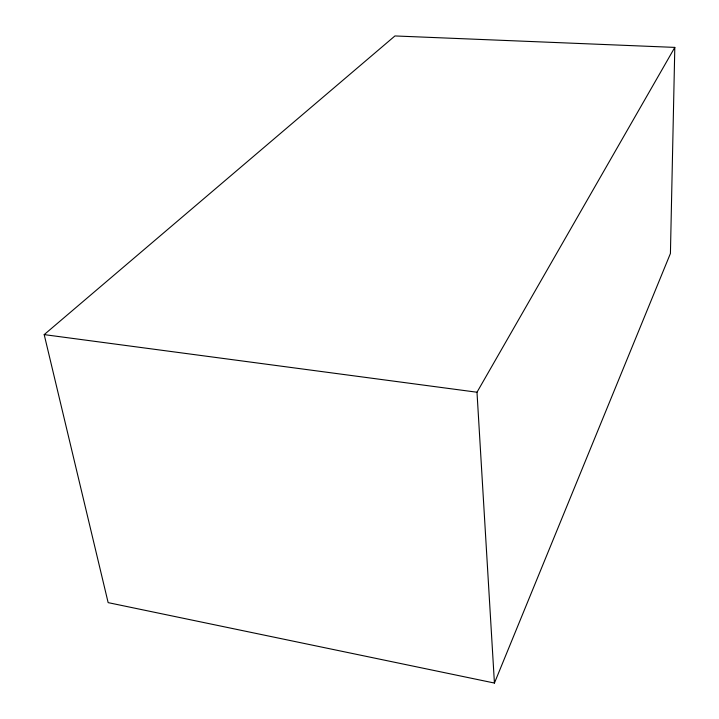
<?xml version="1.0" encoding="UTF-8"?>
<svg xmlns="http://www.w3.org/2000/svg" width="719" height="719" viewBox="0 0 719 719"><rect width="100%" height="100%" fill="white"/><g stroke="black" fill="none" stroke-linecap="round" stroke-linejoin="round"><path stroke-width="1.08" d="M674.808 47.4L670.423 253.474L494.429 683.05L108.147 602.63L44.192 334.614L394.938 35.95L674.808 47.4L476.994 392.232L494.429 683.05M44.192 334.614L476.994 392.232"/></g></svg>
